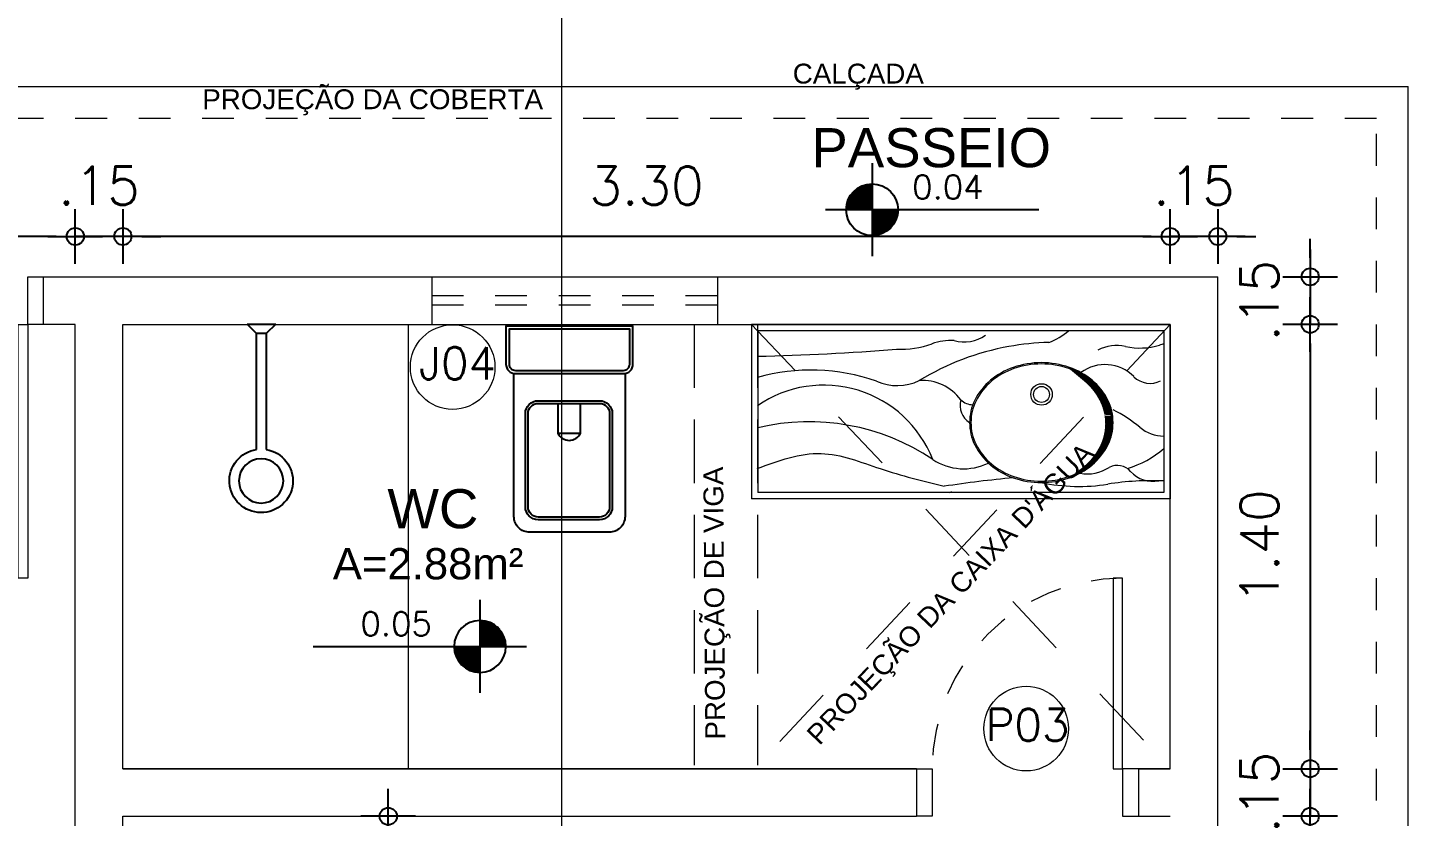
# Model space of a CAD drawing. Header units: millimetres. Extents: x 4595 to 4915, y 2085 to 2243.
# Drawn here: x 4643.92 to 4648.279, y 2172.718 to 2175.203 of the extents above; entities that cross this region are included whole.
import ezdxf

# ---------------------------------------------------------------- set-up
doc = ezdxf.new("R2010")
doc.units = ezdxf.units.MM
doc.header["$LTSCALE"] = 0.8
for name, pattern in [('HIDDEN', [0.375, 0.25, -0.125]), ('HIDDEN2', [0.1875, 0.125, -0.0625]), ('LS', [0.5, 0.25, -0.25])]:
    doc.linetypes.add(name, pattern=pattern)
for name, color, linetype in [('02', 2, 'Continuous'), ('DIVERSOS', 4, 'Continuous'), ('JANELAS_INTERNO', 2, 'Continuous'), ('MOBIL-I', 251, 'Continuous'), ('PISO', 8, 'Continuous'), ('PORTAS', 3, 'Continuous'), ('PROJEÇÃO', 8, 'HIDDEN2'), ('TEXTO0', 7, 'Continuous'), ('TEXTO2', 3, 'Continuous'), ('TXT_0', 7, 'Continuous')]:
    doc.layers.add(name, color=color, linetype=linetype)
doc.styles.add('ADITIVOCAD', font='ROMANS.shx')
doc.styles.add('SANSSERIF', font='sas_____.pfb', dxfattribs={"height": 1})
doc.styles.get("Standard").update_dxf_attribs({"font": 'txt.shx', "height": 0.12})
doc.dimstyles.new('ESCALA50', dxfattribs={"dimtxt": 0.1, "dimasz": 0.06, "dimexe": 0.18, "dimexo": 0.06, "dimgap": 0.1, "dimtad": 1, "dimzin": 4, "dimdsep": 46, "dimtxsty": 'Standard', "dimblk1": 'BOLA', "dimblk2": 'BOLA', "dimsah": 1, "dimcen": -0.06, "dimse1": 1, "dimse2": 1, "dimclrd": 7, "dimclrt": 3, "dimadec": 0, "dimazin": 0, "dimtfac": 1, "dimtix": 1, "dimtmove": 0, "dimatfit": 3, "dimldrblk": 'BOLA', "dimfxl": 0, "dimtolj": 1, "dimtzin": 4, "dimarcsym": 0})

# ---------------------------------------------------------------- blocks, each defined once
blk = doc.blocks.new('BOLA')
for p, q in [((0, -1.435), (0, 1.435)), ((-1.435, 0), (1.435, 0))]:
    blk.add_line(p, q)
blk.add_circle((0, 0), 0.452)
blk = doc.blocks.new('*D783')
at = {"layer": '02', "color": 7, "lineweight": -2, "transparency": 16777216}
blk.add_line((4647.9606, 2172.6584), (4647.9606, 2168.3284), dxfattribs=at)
at = {"layer": 'Defpoints', "color": 0, "transparency": 16777216}
for p in [(4647.3302, 2172.7184), (4647.3302, 2168.2684), (4647.9606, 2168.2684)]:
    blk.add_point(p, dxfattribs=at)
at = {"layer": '02', "color": 7, "lineweight": -2, "transparency": 16777216, "xscale": 0.06, "yscale": 0.06, "zscale": 0.06}
for p, rotation in [((4647.9606, 2172.7184), 90), ((4647.9606, 2168.2684), 270)]:
    blk.add_blockref('BOLA', p, dxfattribs=dict(at, rotation=rotation))
at = {"layer": '02', "color": 3, "lineweight": 13, "transparency": 16777216, "insert": (4647.8006, 2170.4934), "char_height": 0.12, "attachment_point": 5, "rotation": 90}
blk.add_mtext('\\A1;4.45', dxfattribs=at)
blk = doc.blocks.new('*D784')
at = {"layer": '02', "color": 7, "lineweight": -2, "transparency": 16777216}
for p, q in [((4647.9606, 2172.9284), (4647.9606, 2172.9884)), ((4647.9606, 2172.8684), (4647.9606, 2172.7184)), ((4647.9606, 2172.6584), (4647.9606, 2172.5984))]:
    blk.add_line(p, q, dxfattribs=at)
at = {"layer": 'Defpoints', "color": 0, "transparency": 16777216}
for p in [(4647.3302, 2172.8684), (4647.3302, 2172.7184), (4647.9606, 2172.7184)]:
    blk.add_point(p, dxfattribs=at)
at = {"layer": '02', "color": 7, "lineweight": -2, "transparency": 16777216, "xscale": 0.06, "yscale": 0.06, "zscale": 0.06}
for p, rotation in [((4647.9606, 2172.8684), 270), ((4647.9606, 2172.7184), 90)]:
    blk.add_blockref('BOLA', p, dxfattribs=dict(at, rotation=rotation))
at = {"layer": '02', "color": 3, "lineweight": 13, "transparency": 16777216, "insert": (4647.8006, 2172.7934), "char_height": 0.12, "attachment_point": 5, "rotation": 90}
blk.add_mtext('\\A1;.15', dxfattribs=at)
blk = doc.blocks.new('*D785')
at = {"layer": '02', "color": 7, "lineweight": -2, "transparency": 16777216}
blk.add_line((4647.9606, 2174.2084), (4647.9606, 2172.9284), dxfattribs=at)
at = {"layer": 'Defpoints', "color": 0, "transparency": 16777216}
for p in [(4647.3302, 2174.2684), (4647.3302, 2172.8684), (4647.9606, 2172.8684)]:
    blk.add_point(p, dxfattribs=at)
at = {"layer": '02', "color": 7, "lineweight": -2, "transparency": 16777216, "xscale": 0.06, "yscale": 0.06, "zscale": 0.06}
for p, rotation in [((4647.9606, 2174.2684), 90), ((4647.9606, 2172.8684), 270)]:
    blk.add_blockref('BOLA', p, dxfattribs=dict(at, rotation=rotation))
at = {"layer": '02', "color": 3, "lineweight": 13, "transparency": 16777216, "insert": (4647.8006, 2173.5684), "char_height": 0.12, "attachment_point": 5, "rotation": 90}
blk.add_mtext('\\A1;1.40', dxfattribs=at)
blk = doc.blocks.new('*D786')
at = {"layer": '02', "color": 7, "lineweight": -2, "transparency": 16777216}
blk.add_line((4647.4596, 2174.5455), (4644.2796, 2174.5455), dxfattribs=at)
at = {"layer": 'Defpoints', "color": 0, "transparency": 16777216}
for p in [(4644.2196, 2174.5455), (4644.2196, 2173.9626), (4647.5196, 2173.9626)]:
    blk.add_point(p, dxfattribs=at)
at = {"layer": '02', "color": 7, "lineweight": -2, "transparency": 16777216, "xscale": 0.06, "yscale": 0.06, "zscale": 0.06, "rotation": 180}
blk.add_blockref('BOLA', (4644.2196, 2174.5455), dxfattribs=at)
at = {"layer": '02', "color": 7, "lineweight": -2, "transparency": 16777216, "xscale": 0.06, "yscale": 0.06, "zscale": 0.06}
blk.add_blockref('BOLA', (4647.5196, 2174.5455), dxfattribs=at)
at = {"layer": '02', "color": 3, "lineweight": 13, "transparency": 16777216, "insert": (4645.8696, 2174.7055), "char_height": 0.12, "attachment_point": 5}
blk.add_mtext('\\A1;3.30', dxfattribs=at)
blk = doc.blocks.new('*D787')
at = {"layer": '02', "color": 7, "lineweight": -2, "transparency": 16777216}
for p, q in [((4644.0096, 2174.5455), (4643.9496, 2174.5455)), ((4644.2196, 2174.5455), (4644.0696, 2174.5455)), ((4644.2796, 2174.5455), (4644.3396, 2174.5455))]:
    blk.add_line(p, q, dxfattribs=at)
at = {"layer": 'Defpoints', "color": 0, "transparency": 16777216}
for p in [(4644.0696, 2174.5455), (4644.0696, 2173.9626), (4644.2196, 2173.5126)]:
    blk.add_point(p, dxfattribs=at)
at = {"layer": '02', "color": 7, "lineweight": -2, "transparency": 16777216, "xscale": 0.06, "yscale": 0.06, "zscale": 0.06}
blk.add_blockref('BOLA', (4644.0696, 2174.5455), dxfattribs=at)
at = {"layer": '02', "color": 7, "lineweight": -2, "transparency": 16777216, "xscale": 0.06, "yscale": 0.06, "zscale": 0.06, "rotation": 180}
blk.add_blockref('BOLA', (4644.2196, 2174.5455), dxfattribs=at)
at = {"layer": '02', "color": 3, "lineweight": 13, "transparency": 16777216, "insert": (4644.1446, 2174.7055), "char_height": 0.12, "attachment_point": 5}
blk.add_mtext('\\A1;.15', dxfattribs=at)
blk = doc.blocks.new('*D788')
at = {"layer": '02', "color": 7, "lineweight": -2, "transparency": 16777216}
blk.add_line((4644.0096, 2174.5455), (4641.5296, 2174.5455), dxfattribs=at)
at = {"layer": 'Defpoints', "color": 0, "transparency": 16777216}
for p in [(4641.4696, 2174.5455), (4641.4696, 2173.9626), (4644.0696, 2173.9626)]:
    blk.add_point(p, dxfattribs=at)
at = {"layer": '02', "color": 7, "lineweight": -2, "transparency": 16777216, "xscale": 0.06, "yscale": 0.06, "zscale": 0.06, "rotation": 180}
blk.add_blockref('BOLA', (4641.4696, 2174.5455), dxfattribs=at)
at = {"layer": '02', "color": 7, "lineweight": -2, "transparency": 16777216, "xscale": 0.06, "yscale": 0.06, "zscale": 0.06}
blk.add_blockref('BOLA', (4644.0696, 2174.5455), dxfattribs=at)
at = {"layer": '02', "color": 3, "lineweight": 13, "transparency": 16777216, "insert": (4642.7696, 2174.7055), "char_height": 0.12, "attachment_point": 5}
blk.add_mtext('\\A1;2.60', dxfattribs=at)
blk = doc.blocks.new('ADC_CHUVEIRO')
for p, q in [((0, 0.045), (0, -0.045)), ((0.03, 0.015), (0, 0.045)), ((0.395, 0.015), (0.03, 0.015)), ((0.03, -0.015), (0.03, 0.015)), ((0, -0.045), (0.03, -0.015)), ((0.03, -0.015), (0.3953, -0.015))]:
    blk.add_line(p, q)
blk.add_circle((0.494, 0.0009), 0.07)
blk.add_arc((0.494, 0.0009), 0.1, 189.1456, 171.891)
blk = doc.blocks.new('ADC_VASO_02')
blk.add_lwpolyline([(-0.175, 0.15), (-0.175, 0.6, -0.414214), (-0.125, 0.65), (0.125, 0.65, -0.414214), (0.175, 0.6), (0.175, 0.1496)], format="xyb")
for points in [[(0.1388, 0.2754, -0.414214), (0.0988, 0.2354), (-0.0948, 0.2354, -0.414214), (-0.1348, 0.2754), (-0.1348, 0.5704, -0.414214), (-0.0948, 0.6104), (0.0988, 0.6104, -0.414214), (0.1388, 0.5704)], [(0.1303, 0.2754, -0.414214), (0.0988, 0.2439), (-0.0948, 0.2439, -0.414214), (-0.1263, 0.2754), (-0.1263, 0.5704, -0.414214), (-0.0948, 0.6019), (0.0988, 0.6019, -0.414214), (0.1303, 0.5704)], [(-0.17, 0.15, 0.414214), (-0.2, 0.12), (-0.2, 0), (0.2, 0), (0.2, 0.12, 0.414214), (0.17, 0.15)], [(-0.17, 0.14, 0.414214), (-0.19, 0.12), (-0.19, 0.01), (0.19, 0.01), (0.19, 0.12, 0.414214), (0.17, 0.14)]]:
    blk.add_lwpolyline(points, format="xyb", close=True)
blk.add_lwpolyline([(0.0363, 0.2439), (0.0363, 0.3375), (-0.0344, 0.3375), (-0.0344, 0.2439)])
blk.add_arc((0.0009, 0.3215), 0.0388, 24.3951, 155.6049)
blk = doc.blocks.new('*D796')
at = {"layer": '02', "color": 7, "lineweight": -2, "transparency": 16777216}
blk.add_line((4650.0561, 2162.6284), (4650.0561, 2174.3584), dxfattribs=at)
at = {"layer": 'Defpoints', "color": 0, "transparency": 16777216}
for p in [(4647.6696, 2174.4184), (4650.0561, 2174.4184), (4649.1696, 2162.5684)]:
    blk.add_point(p, dxfattribs=at)
at = {"layer": '02', "color": 7, "lineweight": -2, "transparency": 16777216, "xscale": 0.06, "yscale": 0.06, "zscale": 0.06}
for p, rotation in [((4650.0561, 2174.4184), 90), ((4650.0561, 2162.5684), 270)]:
    blk.add_blockref('BOLA', p, dxfattribs=dict(at, rotation=rotation))
at = {"layer": '02', "color": 3, "lineweight": 13, "transparency": 16777216, "insert": (4649.8961, 2168.4934), "char_height": 0.12, "attachment_point": 5, "rotation": 90}
blk.add_mtext('\\A1;11.85', dxfattribs=at)
blk = doc.blocks.new('*D797')
at = {"layer": '02', "color": 7, "lineweight": -2, "transparency": 16777216}
blk.add_line((4650.0561, 2174.4784), (4650.0561, 2177.3584), dxfattribs=at)
at = {"layer": 'Defpoints', "color": 0, "transparency": 16777216}
for p in [(4649.1696, 2177.4184), (4650.0561, 2177.4184), (4647.5196, 2174.4184)]:
    blk.add_point(p, dxfattribs=at)
at = {"layer": '02', "color": 7, "lineweight": -2, "transparency": 16777216, "xscale": 0.06, "yscale": 0.06, "zscale": 0.06}
for p, rotation in [((4650.0561, 2177.4184), 90), ((4650.0561, 2174.4184), 270)]:
    blk.add_blockref('BOLA', p, dxfattribs=dict(at, rotation=rotation))
at = {"layer": '02', "color": 3, "lineweight": 13, "transparency": 16777216, "insert": (4649.8961, 2175.9184), "char_height": 0.12, "attachment_point": 5, "rotation": 90}
blk.add_mtext('\\A1;3.00', dxfattribs=at)
blk = doc.blocks.new('*D815')
at = {"layer": '02', "color": 7, "lineweight": -2, "transparency": 16777216}
blk.add_line((4640.6261, 2174.4784), (4640.6261, 2177.2084), dxfattribs=at)
at = {"layer": 'Defpoints', "color": 0, "transparency": 16777216}
for p in [(4640.6261, 2177.2684), (4649.1696, 2177.2684), (4647.6696, 2174.4184)]:
    blk.add_point(p, dxfattribs=at)
at = {"layer": '02', "color": 7, "lineweight": -2, "transparency": 16777216, "xscale": 0.06, "yscale": 0.06, "zscale": 0.06}
for p, rotation in [((4640.6261, 2177.2684), 90), ((4640.6261, 2174.4184), 270)]:
    blk.add_blockref('BOLA', p, dxfattribs=dict(at, rotation=rotation))
at = {"layer": '02', "color": 3, "lineweight": 13, "transparency": 16777216, "insert": (4640.4661, 2175.8434), "char_height": 0.12, "attachment_point": 5, "rotation": 90}
blk.add_mtext('\\A1;2.85', dxfattribs=at)
blk = doc.blocks.new('*D823')
at = {"layer": 'Defpoints', "color": 0, "transparency": 16777216}
for p in [(4644.2196, 2172.7184), (4644.0696, 2169.4184), (4645.0557, 2169.4184)]:
    blk.add_point(p, dxfattribs=at)
at = {"layer": 'PORTAS', "color": 7, "lineweight": -2, "transparency": 16777216}
blk.add_line((4645.0557, 2172.6584), (4645.0557, 2169.4784), dxfattribs=at)
at = {"layer": 'PORTAS', "color": 7, "lineweight": -2, "transparency": 16777216, "xscale": 0.06, "yscale": 0.06, "zscale": 0.06}
for p, rotation in [((4645.0557, 2172.7184), 90), ((4645.0557, 2169.4184), 270)]:
    blk.add_blockref('BOLA', p, dxfattribs=dict(at, rotation=rotation))
at = {"layer": 'PORTAS', "color": 3, "lineweight": 13, "transparency": 16777216, "insert": (4644.8957, 2171.0684), "char_height": 0.12, "attachment_point": 5, "rotation": 90}
blk.add_mtext('\\A1;3.30', dxfattribs=at)
blk = doc.blocks.new('*D824')
at = {"layer": 'Defpoints', "color": 0, "transparency": 16777216}
for p in [(4644.2196, 2173.2844), (4647.5196, 2173.1844), (4647.5196, 2172.2518)]:
    blk.add_point(p, dxfattribs=at)
at = {"layer": 'PORTAS', "color": 7, "lineweight": -2, "transparency": 16777216}
blk.add_line((4644.2796, 2172.2518), (4647.4596, 2172.2518), dxfattribs=at)
at = {"layer": 'PORTAS', "color": 7, "lineweight": -2, "transparency": 16777216, "xscale": 0.06, "yscale": 0.06, "zscale": 0.06, "rotation": 180}
blk.add_blockref('BOLA', (4644.2196, 2172.2518), dxfattribs=at)
at = {"layer": 'PORTAS', "color": 7, "lineweight": -2, "transparency": 16777216, "xscale": 0.06, "yscale": 0.06, "zscale": 0.06}
blk.add_blockref('BOLA', (4647.5196, 2172.2518), dxfattribs=at)
at = {"layer": 'PORTAS', "color": 3, "lineweight": 13, "transparency": 16777216, "insert": (4645.8696, 2172.4118), "char_height": 0.12, "attachment_point": 5}
blk.add_mtext('\\A1;3.30', dxfattribs=at)
blk = doc.blocks.new('*D827')
at = {"layer": 'Defpoints', "color": 0, "transparency": 16777216}
for p in [(4641.4696, 2174.2684), (4644.7696, 2169.2684), (4641.4696, 2168.7921)]:
    blk.add_point(p, dxfattribs=at)
at = {"layer": 'PORTAS', "color": 7, "lineweight": -2, "transparency": 16777216}
blk.add_line((4644.7096, 2168.7921), (4641.5296, 2168.7921), dxfattribs=at)
at = {"layer": 'PORTAS', "color": 7, "lineweight": -2, "transparency": 16777216, "xscale": 0.06, "yscale": 0.06, "zscale": 0.06, "rotation": 180}
blk.add_blockref('BOLA', (4641.4696, 2168.7921), dxfattribs=at)
at = {"layer": 'PORTAS', "color": 7, "lineweight": -2, "transparency": 16777216, "xscale": 0.06, "yscale": 0.06, "zscale": 0.06}
blk.add_blockref('BOLA', (4644.7696, 2168.7921), dxfattribs=at)
at = {"layer": 'PORTAS', "color": 3, "lineweight": 13, "transparency": 16777216, "insert": (4643.1196, 2168.9521), "char_height": 0.12, "attachment_point": 5}
blk.add_mtext('\\A1;3.30', dxfattribs=at)
blk = doc.blocks.new('*D834')
at = {"layer": 'Defpoints', "color": 0, "transparency": 16777216}
for p in [(4647.0307, 2174.4184), (4647.0307, 2174.2684), (4647.9606, 2174.2684)]:
    blk.add_point(p, dxfattribs=at)
at = {"layer": 'PORTAS', "color": 7, "lineweight": -2, "transparency": 16777216}
for p, q in [((4647.9606, 2174.4784), (4647.9606, 2174.5384)), ((4647.9606, 2174.4184), (4647.9606, 2174.2684)), ((4647.9606, 2174.2084), (4647.9606, 2174.1484))]:
    blk.add_line(p, q, dxfattribs=at)
at = {"layer": 'PORTAS', "color": 7, "lineweight": -2, "transparency": 16777216, "xscale": 0.06, "yscale": 0.06, "zscale": 0.06}
for p, rotation in [((4647.9606, 2174.4184), 270), ((4647.9606, 2174.2684), 90)]:
    blk.add_blockref('BOLA', p, dxfattribs=dict(at, rotation=rotation))
at = {"layer": 'PORTAS', "color": 3, "lineweight": 13, "transparency": 16777216, "insert": (4647.8006, 2174.3434), "char_height": 0.12, "attachment_point": 5, "rotation": 90}
blk.add_mtext('\\A1;.15', dxfattribs=at)
blk = doc.blocks.new('*D835')
at = {"layer": 'Defpoints', "color": 0, "transparency": 16777216}
for p in [(4647.5196, 2174.5455), (4647.5196, 2174.4184), (4647.6696, 2174.4184)]:
    blk.add_point(p, dxfattribs=at)
at = {"layer": 'PORTAS', "color": 7, "lineweight": -2, "transparency": 16777216}
for p, q in [((4647.4596, 2174.5455), (4647.3996, 2174.5455)), ((4647.6696, 2174.5455), (4647.5196, 2174.5455)), ((4647.7296, 2174.5455), (4647.7896, 2174.5455))]:
    blk.add_line(p, q, dxfattribs=at)
at = {"layer": 'PORTAS', "color": 7, "lineweight": -2, "transparency": 16777216, "xscale": 0.06, "yscale": 0.06, "zscale": 0.06}
blk.add_blockref('BOLA', (4647.5196, 2174.5455), dxfattribs=at)
at = {"layer": 'PORTAS', "color": 7, "lineweight": -2, "transparency": 16777216, "xscale": 0.06, "yscale": 0.06, "zscale": 0.06, "rotation": 180}
blk.add_blockref('BOLA', (4647.6696, 2174.5455), dxfattribs=at)
at = {"layer": 'PORTAS', "color": 3, "lineweight": 13, "transparency": 16777216, "insert": (4647.5946, 2174.7055), "char_height": 0.12, "attachment_point": 5}
blk.add_mtext('\\A1;.15', dxfattribs=at)
blk = doc.blocks.new('Adc_nivelpl')
h = blk.add_hatch()
h.set_pattern_fill('_U', color=256, scale=0.005, angle=45, style=0, double=1)
h.set_pattern_definition([(45, (-5.8772514, -3.5161936), (-0.003535534, 0.003535534), []), (135, (-5.8772514, -3.5161936), (-0.003535534, -0.003535534), [])])
h.paths.add_polyline_path([(0.1954, -0.0865, 0.414214), (0.0865, -0.1954), (0.1954, -0.1954)])
h.paths.add_polyline_path([(0.1954, -0.1954), (0.1954, -0.3043, 0.414214), (0.3043, -0.1954)])
for p, q in [((0.1954, 0), (0.1954, -0.3908)), ((0.8958, -0.1954), (0, -0.1954))]:
    blk.add_line(p, q)
blk.add_circle((0.1954, -0.1954), 0.1089)
at = {"flags": 8}
blk.add_attdef('NIVEL', (0.3642, -0.1501), '', height=0.1, dxfattribs=at)

msp = doc.modelspace()

# ---------------------------------------------------------------- linework, layer by layer
at = {"layer": '02', "color": 0, "lineweight": 13}
for p, q in [((4643.9196, 2174.4184), (4647.6696, 2174.4184)), ((4643.9696, 2174.2684), (4643.9696, 2174.4184)), ((4645.1928, 2174.4184), (4645.1928, 2174.2684)), ((4646.0928, 2174.4184), (4646.0928, 2174.2689)), ((4647.6696, 2171.2184), (4647.6696, 2174.4184)), ((4644.0696, 2174.2684), (4643.9196, 2174.2684)), ((4644.0696, 2169.2684), (4644.0696, 2174.2684)), ((4644.2196, 2174.2684), (4647.5196, 2174.2684)), ((4644.2196, 2172.8684), (4644.2196, 2174.2684)), ((4645.0196, 2174.2684), (4647.5196, 2174.2684)), ((4647.5196, 2174.2684), (4646.6196, 2174.2684)), ((4647.5196, 2172.8684), (4647.5196, 2174.2684)), ((4644.2196, 2172.8684), (4646.7196, 2172.8684)), ((4646.7196, 2172.8684), (4644.2196, 2172.8684)), ((4646.7196, 2172.8684), (4646.7196, 2172.7184)), ((4647.5196, 2172.8684), (4647.4196, 2172.8684)), ((4647.4196, 2172.8684), (4647.4196, 2172.7184)), ((4647.4196, 2172.8684), (4647.5196, 2172.8684)), ((4644.2196, 2172.7184), (4646.7196, 2172.7184)), ((4644.2196, 2169.4184), (4644.2196, 2172.7184)), ((4647.4196, 2172.7184), (4647.5196, 2172.7184))]:
    msp.add_line(p, q, dxfattribs=at)
at = {"layer": 'JANELAS_INTERNO', "color": 0, "linetype": 'HIDDEN2', "lineweight": 13}
for p, q in [((4646.0928, 2174.3589), (4645.1928, 2174.3589)), ((4646.0928, 2174.3289), (4645.1928, 2174.3289))]:
    msp.add_line(p, q, dxfattribs=at)
at = {"layer": 'MOBIL-I', "color": 0, "lineweight": 13}
for p, q in [((4647.5196, 2174.2684), (4646.2005, 2174.2684)), ((4646.2005, 2174.2684), (4646.2005, 2173.7184)), ((4647.5196, 2174.2684), (4647.5196, 2173.7184)), ((4646.2205, 2174.2484), (4646.2205, 2173.7384)), ((4647.4996, 2174.2484), (4646.2205, 2174.2484)), ((4647.4996, 2174.2484), (4647.4996, 2173.7384)), ((4647.4996, 2173.7384), (4646.2205, 2173.7384)), ((4647.5196, 2173.7184), (4646.2005, 2173.7184))]:
    msp.add_line(p, q, dxfattribs=at)
for points in [[(4647.1135, 2174.1478, 0.083485), (4647.0252, 2174.1329, 0.090959), (4646.9536, 2174.0925, 0.104004), (4646.9039, 2174.0294, 0.115577), (4646.8874, 2173.9589, 0.115577), (4646.9039, 2173.8884, 0.104004), (4646.9536, 2173.8254, 0.090959), (4647.0252, 2173.7849, 0.083485), (4647.1135, 2173.7701, 0.083485), (4647.2017, 2173.7849, 0.090959), (4647.2733, 2173.8254, 0.104004), (4647.323, 2173.8884, 0.115577), (4647.3395, 2173.9589, 0.115577), (4647.323, 2174.0294, 0.104004), (4647.2733, 2174.0925, 0.090959), (4647.2017, 2174.1329, 0.083485)], [(4647.1135, 2174.1436, 0.083485), (4647.0266, 2174.129, 0.090959), (4646.9563, 2174.0892, 0.104004), (4646.9077, 2174.0276, 0.115577), (4646.8916, 2173.9589, 0.115577), (4646.9077, 2173.8903, 0.104004), (4646.9563, 2173.8286, 0.090959), (4647.0266, 2173.7889, 0.083485), (4647.1135, 2173.7743, 0.083485), (4647.2003, 2173.7889, 0.090959), (4647.2706, 2173.8286, 0.104004), (4647.3192, 2173.8903, 0.115577), (4647.3353, 2173.9589, 0.115577), (4647.3192, 2174.0276, 0.104004), (4647.2706, 2174.0892, 0.090959), (4647.2003, 2174.129, 0.083485)]]:
    msp.add_lwpolyline(points, format="xyb", close=True, dxfattribs=at)
for radius in [0.0339, 0.025]:
    msp.add_circle((4647.1141, 2174.0477), radius, dxfattribs=at)
for centre, radius, start, end in [((4646.8316, 2174.0278), 0.19, 87.9474, 109.2677), ((4646.8702, 2174.3305), 0.1173, 254.3079, 304.9939), ((4647.0611, 2174.4105), 0.2131, 291.0015, 310.4729), ((4646.0423, 2181.962), 7.796, 271.29964, 274.52445), ((4646.6686, 2174.4943), 0.3042, 267.8834, 289.2677), ((4647.1566, 2173.391), 0.8206, 100.1922, 121.4107), ((4647.1583, 2173.3818), 0.83, 91.4321, 100.1922), ((4647.3508, 2174.0669), 0.1346, 78.1029, 116.1994), ((4647.4239, 2174.4139), 0.22, 258.1029, 286.3843), ((4647.5351, 2174.0356), 0.1744, 101.75, 106.3843), ((4647.314, 2174.0135), 0.1281, 44.7702, 126.3582), ((4646.3878, 2173.504), 0.6206, 70.5771, 105.7662), ((4646.6593, 2174.2364), 0.1609, 246.126, 295.6626), ((4646.7397, 2173.9442), 0.1475, 35.7175, 94.1895), ((4647.4555, 2174.1539), 0.0713, 224.7702, 298.1843), ((4646.4279, 2173.7082), 0.3688, 21.4609, 124.4684), ((4646.9213, 2174.0133), 0.0641, 164.5869, 238.1135), ((4646.9012, 2174.0788), 0.0639, 229.2661, 266.8336), ((4647.161, 2173.6315), 0.4085, 49.9343, 64.0853), ((4646.3815, 2173.2614), 0.7001, 56.1908, 103.2981), ((4647.4991, 2174.0335), 0.1168, 229.9343, 270.2724), ((4647.2996, 2174.1048), 0.3026, 286.3243, 311.3792), ((4646.8688, 2173.989), 0.1756, 236.1908, 296.2902), ((4647.3531, 2173.7685), 0.0556, 41.3487, 117.4318), ((4647.3244, 2170.4391), 3.3591, 95.1095, 98.8485), ((4647.2591, 2173.9219), 0.1245, 258.9955, 303.3333), ((4647.4644, 2173.8664), 0.0926, 221.3487, 281.8141), ((4646.7596, 2173.8875), 0.1624, 293.3641, 295.8903), ((4647.2321, 2174.3402), 0.5823, 258.2401, 278.9638), ((4647.4637, 2172.8721), 0.9039, 87.7229, 98.9638)]:
    msp.add_arc(centre, radius, start, end, dxfattribs=at)
msp.add_spline([(4646.2181, 2173.814), (4646.42, 2173.8617), (4646.6058, 2173.814), (4646.8077, 2173.7583)], degree=3, dxfattribs=at)
for points in [[(4647.2232, 2174.1242), (4647.1942, 2174.1354), (4647.194, 2174.1345), (4647.1917, 2174.1362)], [(4647.223, 2174.1243), (4647.194, 2174.1345), (4647.2232, 2174.1242), (4647.1942, 2174.1354)], [(4647.194, 2174.1345), (4647.2268, 2174.1071), (4647.224, 2174.1238), (4647.2357, 2174.0997)], [(4647.224, 2174.1238), (4647.2357, 2174.0997), (4647.2345, 2174.1186), (4647.2467, 2174.0905)], [(4647.2345, 2174.1186), (4647.2467, 2174.0905), (4647.2454, 2174.1124), (4647.2569, 2174.0816)], [(4647.2454, 2174.1124), (4647.2569, 2174.0816), (4647.2564, 2174.1053), (4647.2629, 2174.0757)], [(4647.2564, 2174.1053), (4647.2629, 2174.0757), (4647.2625, 2174.101), (4647.2714, 2174.0664)], [(4647.2625, 2174.101), (4647.2714, 2174.0664), (4647.2763, 2174.0899), (4647.2794, 2174.0565)], [(4647.2763, 2174.0899), (4647.2794, 2174.0565), (4647.2893, 2174.0775), (4647.2882, 2174.0436)], [(4647.2893, 2174.0775), (4647.2882, 2174.0436), (4647.302, 2174.0628), (4647.2976, 2174.0271)], [(4647.302, 2174.0628), (4647.2976, 2174.0271), (4647.3132, 2174.0469), (4647.2987, 2174.0248)], [(4647.3132, 2174.0469), (4647.2987, 2174.0248), (4647.3217, 2174.032), (4647.3036, 2174.0137)], [(4647.3217, 2174.032), (4647.3036, 2174.0137), (4647.3303, 2174.0123), (4647.3063, 2174.0062)], [(4647.3303, 2174.0123), (4647.3063, 2174.0062), (4647.3349, 2173.9967), (4647.3087, 2173.9986)], [(4647.3349, 2173.9967), (4647.3087, 2173.9986), (4647.3381, 2173.9802), (4647.312, 2173.984)], [(4647.3383, 2173.9785), (4647.3124, 2173.9817), (4647.339, 2173.9709), (4647.3139, 2173.9708)], [(4647.339, 2173.9709), (4647.3139, 2173.9708), (4647.3395, 2173.9574), (4647.3144, 2173.9625)], [(4647.3388, 2173.9443), (4647.3146, 2173.954), (4647.3375, 2173.9339), (4647.3142, 2173.9448)], [(4647.3395, 2173.9574), (4647.3144, 2173.9625), (4647.3388, 2173.9443), (4647.3146, 2173.954)], [(4647.3296, 2173.9038), (4647.3088, 2173.9132), (4647.323, 2173.8884), (4647.3044, 2173.8996)], [(4647.3337, 2173.9163), (4647.3121, 2173.9278), (4647.3296, 2173.9038), (4647.3088, 2173.9132)], [(4647.3375, 2173.9339), (4647.3142, 2173.9448), (4647.3337, 2173.9163), (4647.3121, 2173.9278)], [(4647.3147, 2173.8734), (4647.2983, 2173.8856), (4647.302, 2173.855), (4647.2861, 2173.8642)], [(4647.323, 2173.8884), (4647.3044, 2173.8996), (4647.3147, 2173.8734), (4647.2983, 2173.8856)], [(4647.2612, 2173.816), (4647.2549, 2173.8278), (4647.2419, 2173.8034), (4647.2399, 2173.8153)], [(4647.2763, 2173.828), (4647.2683, 2173.8413), (4647.2612, 2173.816), (4647.2549, 2173.8278)], [(4647.2886, 2173.8397), (4647.2793, 2173.8547), (4647.2763, 2173.828), (4647.2683, 2173.8413)], [(4647.302, 2173.855), (4647.2861, 2173.8642), (4647.2886, 2173.8397), (4647.2793, 2173.8547)], [(4647.2161, 2173.7905), (4647.2231, 2173.802), (4647.2019, 2173.785), (4647.2147, 2173.7952)], [(4647.231, 2173.7974), (4647.2297, 2173.8072), (4647.2161, 2173.7905), (4647.2231, 2173.802)], [(4647.2419, 2173.8034), (4647.2399, 2173.8153), (4647.231, 2173.7974), (4647.2297, 2173.8072)]]:
    msp.add_solid(points, dxfattribs=at)
at = {"layer": 'PISO', "color": 0, "lineweight": 13}
msp.add_line((4645.1196, 2172.8684), (4645.1196, 2174.2684), dxfattribs=at)
for centre in [(4645.2586, 2174.1339), (4647.0656, 2172.9948)]:
    msp.add_circle(centre, 0.1333, dxfattribs=at)
at = {"layer": 'PORTAS', "color": 0, "lineweight": 13}
for p, q in [((4642.3596, 2175.0184), (4648.2696, 2175.0184)), ((4648.2696, 2162.5684), (4648.2696, 2175.0184)), ((4644.2196, 2174.2684), (4645.1196, 2174.2684)), ((4644.2196, 2174.2684), (4645.1196, 2174.2684)), ((4645.1196, 2174.2684), (4645.1463, 2174.2684)), ((4647.5196, 2174.2684), (4646.2005, 2174.2684)), ((4647.5196, 2174.2684), (4646.2196, 2174.2684))]:
    msp.add_line(p, q, dxfattribs=at)
at = {"layer": 'PORTAS', "color": 0, "linetype": 'HIDDEN2', "lineweight": 13}
for p in [(4641.4696, 2174.9184), (4648.1696, 2162.5684)]:
    msp.add_line(p, (4648.1696, 2174.9184), dxfattribs=at)
at = {"layer": 'PORTAS', "color": 0, "linetype": 'HIDDEN', "lineweight": 13}
for p, q in [((4646.0196, 2174.2684), (4646.0196, 2172.8794)), ((4646.2196, 2174.2684), (4646.2196, 2172.8794))]:
    msp.add_line(p, q, dxfattribs=at)
at = {"layer": 'PORTAS', "color": 0, "linetype": 'LS', "lineweight": 13}
for p, q in [((4646.2005, 2174.2684), (4647.5196, 2172.8684)), ((4647.5196, 2174.2684), (4646.2196, 2172.8794))]:
    msp.add_line(p, q, dxfattribs=at)
at = {"layer": 'PORTAS', "color": 0, "lineweight": 13}
for points in [[(4643.9696, 2174.2684), (4643.9196, 2174.2684), (4643.9196, 2174.4184), (4643.9696, 2174.4184)], [(4646.7196, 2172.8684), (4646.7696, 2172.8684), (4646.7696, 2172.7184), (4646.7196, 2172.7184)], [(4647.4196, 2172.8684), (4647.3696, 2172.8684), (4647.3696, 2172.7184), (4647.4196, 2172.7184)]]:
    msp.add_lwpolyline(points, dxfattribs=at)
for points in [[(4643.9196, 2174.2684), (4643.9196, 2173.4684), (4643.8896, 2173.4684), (4643.8896, 2174.2684)], [(4647.3696, 2172.8684), (4647.3696, 2173.4684), (4647.3396, 2173.4684), (4647.3396, 2172.8684)]]:
    msp.add_lwpolyline(points, close=True, dxfattribs=at)
at = {"layer": 'PROJEÇÃO', "color": 0, "lineweight": 13}
msp.add_arc((4647.3696, 2172.8684), 0.6, 90, 180, dxfattribs=at)
at = {"layer": 'TEXTO0', "color": 0, "linetype": 'ByBlock', "lineweight": 13}
msp.add_line((4645.6031, 2148.0969), (4645.6031, 2177.9398), dxfattribs=at)

# ---------------------------------------------------------------- block references
at = {"layer": 'MOBIL-I', "color": 0, "lineweight": 13, "xscale": -1, "rotation": 90}
msp.add_blockref('ADC_CHUVEIRO', (4644.6561, 2174.2693), dxfattribs=at)
at = {"layer": 'MOBIL-I', "color": 0, "lineweight": 13, "rotation": 180}
msp.add_blockref('ADC_VASO_02', (4645.6267, 2174.2633), dxfattribs=at)
at = {"layer": 'TXT_0', "color": 0, "lineweight": 13}
ref = msp.add_blockref('Adc_nivelpl', (4646.4336, 2174.7762), dxfattribs=dict(at, xscale=0.75, yscale=0.75, zscale=0.75))
ref.add_attrib('NIVEL', '0.04', (4646.7067, 2174.6636), dxfattribs={"height": 0.075, "style": 'ADITIVOCAD', "flags": 8})
ref = msp.add_blockref('Adc_nivelpl', (4645.4912, 2173.4001), dxfattribs=dict(at, xscale=-0.75, yscale=0.75, zscale=0.75))
ref.add_attrib('NIVEL', '0.05', (4644.968, 2173.2876), dxfattribs={"height": 0.075, "style": 'ADITIVOCAD', "flags": 8})

# ---------------------------------------------------------------- texts
at = {"layer": 'DIVERSOS', "color": 0, "lineweight": 13, "char_height": 0.10106, "width": 0.373078, "attachment_point": 3}
for s, insert in [('{\\C3;J04}', (4645.3951, 2174.1962)), ('{\\C3;P03}', (4647.2021, 2173.0571))]:
    msp.add_mtext(s, dxfattribs=dict(at, insert=insert))
at = {"layer": 'PISO', "color": 0, "lineweight": 13, "style": 'SANSSERIF'}
for s, height, p in [('CALÇADA', 0.0626, (4646.3302, 2175.0273)), ('PROJEÇÃO DA COBERTA', 0.062598, (4644.4697, 2174.9465))]:
    msp.add_text(s, height=height, dxfattribs=at).set_placement(p)
for s, rotation, p in [("PROJEÇÃO DA CAIXA D'ÁGUA", 46.549, (4646.4141, 2172.9393)), ('PROJEÇÃO DE VIGA', 90.4415, (4646.1174, 2172.9605))]:
    msp.add_text(s, height=0.062598, rotation=rotation, dxfattribs=at).set_placement(p)
at = {"layer": 'TEXTO2', "color": 0, "lineweight": 13, "style": 'SANSSERIF'}
for s, p in [('PASSEIO', (4646.3889, 2174.7637)), ('WC', (4645.0531, 2173.6261))]:
    msp.add_text(s, height=0.12312, dxfattribs=at).set_placement(p)
at = {"layer": 'TXT_0', "color": 0, "lineweight": 13, "style": 'SANSSERIF'}
msp.add_text('A=2.88m²', height=0.0985, dxfattribs=at).set_placement((4644.881, 2173.465))

# ---------------------------------------------------------------- dimensions: what is measured, and where the dimension line sits
at = {"layer": '02', "color": 0, "lineweight": 13}
for base, p1, p2, picture, middle in [((4650.0561, 2177.4184), (4647.5196, 2174.4184), (4649.1696, 2177.4184), '*D797', (4649.8961, 2175.9184)), ((4640.6261, 2177.2684), (4647.6696, 2174.4184), (4649.1696, 2177.2684), '*D815', (4640.4661, 2175.8434)), ((4650.0561, 2174.4184), (4649.1696, 2162.5684), (4647.6696, 2174.4184), '*D796', (4649.8961, 2168.4934)), ((4647.9606, 2172.8684), (4647.3302, 2174.2684), (4647.3302, 2172.8684), '*D785', (4647.8006, 2173.5684)), ((4647.9606, 2172.7184), (4647.3302, 2172.8684), (4647.3302, 2172.7184), '*D784', (4647.8006, 2172.7934)), ((4647.9606, 2168.2684), (4647.3302, 2172.7184), (4647.3302, 2168.2684), '*D783', (4647.8006, 2170.4934))]:
    dim = msp.add_linear_dim(base=base, p1=p1, p2=p2, angle=90, dimstyle='ESCALA50', override={"dimfxl": 0.18}, dxfattribs=at)
    dim.commit()
    dim.dimension.update_dxf_attribs({"geometry": picture, "text_midpoint": middle})
for base, p1, p2, picture, middle in [((4641.4696, 2174.5455), (4644.0696, 2173.9626), (4641.4696, 2173.9626), '*D788', (4642.7696, 2174.7055)), ((4644.0696, 2174.5455), (4644.2196, 2173.5126), (4644.0696, 2173.9626), '*D787', (4644.1446, 2174.7055)), ((4644.2196, 2174.5455), (4647.5196, 2173.9626), (4644.2196, 2173.9626), '*D786', (4645.8696, 2174.7055))]:
    dim = msp.add_linear_dim(base=base, p1=p1, p2=p2, dimstyle='ESCALA50', override={"dimfxl": 0.18}, dxfattribs=at)
    dim.commit()
    dim.dimension.update_dxf_attribs({"geometry": picture, "text_midpoint": middle})
at = {"layer": 'PORTAS', "color": 0, "lineweight": 13}
for base, p1, p2, picture, middle in [((4647.5196, 2174.5455), (4647.6696, 2174.4184), (4647.5196, 2174.4184), '*D835', (4647.5946, 2174.7055)), ((4641.4696, 2168.7921), (4644.7696, 2169.2684), (4641.4696, 2174.2684), '*D827', (4643.1196, 2168.9521)), ((4647.5196, 2172.2518), (4644.2196, 2173.2844), (4647.5196, 2173.1844), '*D824', (4645.8696, 2172.4118))]:
    dim = msp.add_linear_dim(base=base, p1=p1, p2=p2, dimstyle='ESCALA50', override={"dimfxl": 0.18}, dxfattribs=at)
    dim.commit()
    dim.dimension.update_dxf_attribs({"geometry": picture, "text_midpoint": middle})
dim = msp.add_linear_dim(base=(4647.9606, 2174.2684), p1=(4647.0307, 2174.4184), p2=(4647.0307, 2174.2684), angle=90, dimstyle='ESCALA50', override={"dimfxl": 0.18}, dxfattribs=at)
dim.commit()
dim.dimension.update_dxf_attribs({"geometry": '*D834', "text_midpoint": (4647.8006, 2174.3434)})
dim = msp.add_linear_dim(base=(4645.0557, 2169.4184), p1=(4644.2196, 2172.7184), p2=(4644.0696, 2169.4184), angle=90, dimstyle='ESCALA50', override={"dimfxl": 0.18}, dxfattribs=at)
dim.commit()
dim.dimension.update_dxf_attribs({"geometry": '*D823', "text_midpoint": (4645.0557, 2171.0684), "dimtype": 160})

doc.saveas('drawing.dxf')
